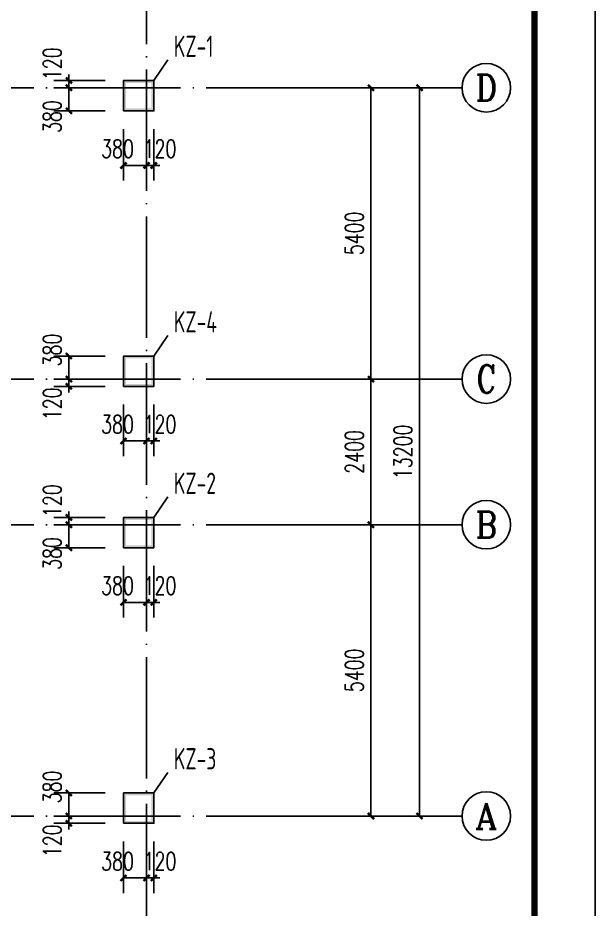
# Model space of a CAD drawing. Extents: x -404739 to -342866, y 27484 to 252481.
# Drawn here: x -353268 to -343750, y 131590 to 146278 of the extents above; entities that cross this region are included whole.
import ezdxf
from ezdxf.enums import TextEntityAlignment as Align

# ---------------------------------------------------------------- set-up
doc = ezdxf.new("R2010")
doc.units = 0
doc.header["$LTSCALE"] = 1000
doc.header["$MEASUREMENT"] = 0
doc.linetypes.add('DOTE', pattern=[2.42, 2, -0.2, 0.02, -0.2])
for name, color, linetype in [('AXIS', 3, 'Continuous'), ('AXIS_TEXT', 7, 'Continuous'), ('COLUMN', 7, 'Continuous'), ('DOTE', 1, 'DOTE'), ('PUB_DIM', 3, 'Continuous'), ('PUB_TITLE', 4, 'Continuous'), ('PUB_WALL', 9, 'Continuous'), ('梁集中标注', 2, 'Continuous')]:
    doc.layers.add(name, color=color, linetype=linetype)
doc.styles.add('_TCH_AXIS', font='COMPLEX', dxfattribs={"bigfont": 'GBCBIG'})
doc.styles.add('_TCH_DIM_T3', font='SIMPLEX', dxfattribs={"width": 0.705882, "bigfont": 'GBCBIG'})
doc.styles.add('COMPLEX', font='COMPLEX')
doc.styles.add('TSSD_REIN', font='tssdeng.shx', dxfattribs={"width": 0.7, "bigfont": 'tssdchn.shx'})
doc.dimstyles.new('_TCH_ARCH&&100', dxfattribs={"dimtxt": 297.5, "dimasz": 100, "dimexe": 250, "dimexo": 300, "dimgap": 126.25, "dimtad": 1, "dimdec": 0, "dimzin": 0, "dimdsep": 46, "dimtxsty": '_TCH_DIM_T3', "dimblk": 'ARCHTICK', "dimcen": 0.09, "dimclrt": 7, "dimazin": 2, "dimtfac": 1, "dimtdec": 0, "dimtix": 1, "dimtmove": 2, "dimatfit": 3, "dimfxl": 1, "dimtolj": 1, "dimtzin": 0, "dimarcsym": 0})

# ---------------------------------------------------------------- blocks, each defined once
blk = doc.blocks.new('_ArchTick')
at = {"color": 0, "linetype": 'ByBlock', "const_width": 0.4}
blk.add_lwpolyline([(-0.5, -0.5), (0.5, 0.5)], dxfattribs=at)
blk = doc.blocks.new('*D112')
at = {"layer": 'Defpoints', "color": 0, "transparency": 16777216}
for p in [(-351146, 133005), (-351026, 133005), (-351026, 132105)]:
    blk.add_point(p, dxfattribs=at)
at = {"layer": 'PUB_DIM', "color": 0, "lineweight": -2, "transparency": 16777216}
for p, q in [((-351146, 132705), (-351146, 131855)), ((-351026, 132705), (-351026, 131855)), ((-351146, 132105), (-351246, 132105)), ((-351146, 132105), (-351026, 132105)), ((-351026, 132105), (-350926, 132105))]:
    blk.add_line(p, q, dxfattribs=at)
at = {"layer": 'PUB_DIM', "color": 0, "lineweight": -2, "transparency": 16777216, "xscale": 100, "yscale": 100, "zscale": 100}
blk.add_blockref('_ArchTick', (-351146, 132105), dxfattribs=at)
at = {"layer": 'PUB_DIM', "color": 0, "lineweight": -2, "transparency": 16777216, "xscale": 100, "yscale": 100, "zscale": 100, "rotation": 180}
blk.add_blockref('_ArchTick', (-351026, 132105), dxfattribs=at)
at = {"layer": 'PUB_DIM', "color": 7, "transparency": 16777216, "insert": (-350924, 132380), "char_height": 297.5, "attachment_point": 5, "style": '_TCH_DIM_T3'}
blk.add_mtext('\\A1;120', dxfattribs=at)
blk = doc.blocks.new('*D113')
at = {"layer": 'Defpoints', "color": 0, "transparency": 16777216}
for p in [(-351526, 133005), (-351146, 133005), (-351146, 132105)]:
    blk.add_point(p, dxfattribs=at)
at = {"layer": 'PUB_DIM', "color": 0, "lineweight": -2, "transparency": 16777216}
for p, q in [((-351526, 132705), (-351526, 131855)), ((-351146, 132705), (-351146, 131855)), ((-351526, 132105), (-351146, 132105))]:
    blk.add_line(p, q, dxfattribs=at)
at = {"layer": 'PUB_DIM', "color": 0, "lineweight": -2, "transparency": 16777216, "xscale": 100, "yscale": 100, "zscale": 100, "rotation": 180}
blk.add_blockref('_ArchTick', (-351526, 132105), dxfattribs=at)
at = {"layer": 'PUB_DIM', "color": 0, "lineweight": -2, "transparency": 16777216, "xscale": 100, "yscale": 100, "zscale": 100}
blk.add_blockref('_ArchTick', (-351146, 132105), dxfattribs=at)
at = {"layer": 'PUB_DIM', "color": 7, "transparency": 16777216, "insert": (-351625, 132380), "char_height": 297.5, "attachment_point": 5, "style": '_TCH_DIM_T3'}
blk.add_mtext('\\A1;380', dxfattribs=at)
blk = doc.blocks.new('*D114')
at = {"layer": 'Defpoints', "color": 0, "transparency": 16777216}
for p in [(-351146, 137545), (-351026, 137545), (-351026, 136645)]:
    blk.add_point(p, dxfattribs=at)
at = {"layer": 'PUB_DIM', "color": 0, "lineweight": -2, "transparency": 16777216}
for p, q in [((-351146, 137245), (-351146, 136395)), ((-351026, 137245), (-351026, 136395)), ((-351146, 136645), (-351246, 136645)), ((-351146, 136645), (-351026, 136645)), ((-351026, 136645), (-350926, 136645))]:
    blk.add_line(p, q, dxfattribs=at)
at = {"layer": 'PUB_DIM', "color": 0, "lineweight": -2, "transparency": 16777216, "xscale": 100, "yscale": 100, "zscale": 100}
blk.add_blockref('_ArchTick', (-351146, 136645), dxfattribs=at)
at = {"layer": 'PUB_DIM', "color": 0, "lineweight": -2, "transparency": 16777216, "xscale": 100, "yscale": 100, "zscale": 100, "rotation": 180}
blk.add_blockref('_ArchTick', (-351026, 136645), dxfattribs=at)
at = {"layer": 'PUB_DIM', "color": 7, "transparency": 16777216, "insert": (-350924, 136920), "char_height": 297.5, "attachment_point": 5, "style": '_TCH_DIM_T3'}
blk.add_mtext('\\A1;120', dxfattribs=at)
blk = doc.blocks.new('*D115')
at = {"layer": 'Defpoints', "color": 0, "transparency": 16777216}
for p in [(-351526, 137545), (-351146, 137545), (-351146, 136645)]:
    blk.add_point(p, dxfattribs=at)
at = {"layer": 'PUB_DIM', "color": 0, "lineweight": -2, "transparency": 16777216}
for p, q in [((-351526, 137245), (-351526, 136395)), ((-351146, 137245), (-351146, 136395)), ((-351526, 136645), (-351146, 136645))]:
    blk.add_line(p, q, dxfattribs=at)
at = {"layer": 'PUB_DIM', "color": 0, "lineweight": -2, "transparency": 16777216, "xscale": 100, "yscale": 100, "zscale": 100, "rotation": 180}
blk.add_blockref('_ArchTick', (-351526, 136645), dxfattribs=at)
at = {"layer": 'PUB_DIM', "color": 0, "lineweight": -2, "transparency": 16777216, "xscale": 100, "yscale": 100, "zscale": 100}
blk.add_blockref('_ArchTick', (-351146, 136645), dxfattribs=at)
at = {"layer": 'PUB_DIM', "color": 7, "transparency": 16777216, "insert": (-351625, 136920), "char_height": 297.5, "attachment_point": 5, "style": '_TCH_DIM_T3'}
blk.add_mtext('\\A1;380', dxfattribs=at)
blk = doc.blocks.new('*D116')
at = {"layer": 'Defpoints', "color": 0, "transparency": 16777216}
for p in [(-351146, 140205), (-351026, 140205), (-351026, 139305)]:
    blk.add_point(p, dxfattribs=at)
at = {"layer": 'PUB_DIM', "color": 0, "lineweight": -2, "transparency": 16777216}
for p, q in [((-351146, 139905), (-351146, 139055)), ((-351026, 139905), (-351026, 139055)), ((-351146, 139305), (-351246, 139305)), ((-351146, 139305), (-351026, 139305)), ((-351026, 139305), (-350926, 139305))]:
    blk.add_line(p, q, dxfattribs=at)
at = {"layer": 'PUB_DIM', "color": 0, "lineweight": -2, "transparency": 16777216, "xscale": 100, "yscale": 100, "zscale": 100}
blk.add_blockref('_ArchTick', (-351146, 139305), dxfattribs=at)
at = {"layer": 'PUB_DIM', "color": 0, "lineweight": -2, "transparency": 16777216, "xscale": 100, "yscale": 100, "zscale": 100, "rotation": 180}
blk.add_blockref('_ArchTick', (-351026, 139305), dxfattribs=at)
at = {"layer": 'PUB_DIM', "color": 7, "transparency": 16777216, "insert": (-350924, 139580), "char_height": 297.5, "attachment_point": 5, "style": '_TCH_DIM_T3'}
blk.add_mtext('\\A1;120', dxfattribs=at)
blk = doc.blocks.new('*D117')
at = {"layer": 'Defpoints', "color": 0, "transparency": 16777216}
for p in [(-351526, 140205), (-351146, 140205), (-351146, 139305)]:
    blk.add_point(p, dxfattribs=at)
at = {"layer": 'PUB_DIM', "color": 0, "lineweight": -2, "transparency": 16777216}
for p, q in [((-351526, 139905), (-351526, 139055)), ((-351146, 139905), (-351146, 139055)), ((-351526, 139305), (-351146, 139305))]:
    blk.add_line(p, q, dxfattribs=at)
at = {"layer": 'PUB_DIM', "color": 0, "lineweight": -2, "transparency": 16777216, "xscale": 100, "yscale": 100, "zscale": 100, "rotation": 180}
blk.add_blockref('_ArchTick', (-351526, 139305), dxfattribs=at)
at = {"layer": 'PUB_DIM', "color": 0, "lineweight": -2, "transparency": 16777216, "xscale": 100, "yscale": 100, "zscale": 100}
blk.add_blockref('_ArchTick', (-351146, 139305), dxfattribs=at)
at = {"layer": 'PUB_DIM', "color": 7, "transparency": 16777216, "insert": (-351625, 139580), "char_height": 297.5, "attachment_point": 5, "style": '_TCH_DIM_T3'}
blk.add_mtext('\\A1;380', dxfattribs=at)
blk = doc.blocks.new('*D118')
at = {"layer": 'Defpoints', "color": 0, "transparency": 16777216}
for p in [(-351146, 144745), (-351026, 144745), (-351026, 143845)]:
    blk.add_point(p, dxfattribs=at)
at = {"layer": 'PUB_DIM', "color": 0, "lineweight": -2, "transparency": 16777216}
for p, q in [((-351146, 144445), (-351146, 143595)), ((-351026, 144445), (-351026, 143595)), ((-351146, 143845), (-351246, 143845)), ((-351146, 143845), (-351026, 143845)), ((-351026, 143845), (-350926, 143845))]:
    blk.add_line(p, q, dxfattribs=at)
at = {"layer": 'PUB_DIM', "color": 0, "lineweight": -2, "transparency": 16777216, "xscale": 100, "yscale": 100, "zscale": 100}
blk.add_blockref('_ArchTick', (-351146, 143845), dxfattribs=at)
at = {"layer": 'PUB_DIM', "color": 0, "lineweight": -2, "transparency": 16777216, "xscale": 100, "yscale": 100, "zscale": 100, "rotation": 180}
blk.add_blockref('_ArchTick', (-351026, 143845), dxfattribs=at)
at = {"layer": 'PUB_DIM', "color": 7, "transparency": 16777216, "insert": (-350924, 144120), "char_height": 297.5, "attachment_point": 5, "style": '_TCH_DIM_T3'}
blk.add_mtext('\\A1;120', dxfattribs=at)
blk = doc.blocks.new('*D119')
at = {"layer": 'Defpoints', "color": 0, "transparency": 16777216}
for p in [(-351526, 144745), (-351146, 144745), (-351146, 143845)]:
    blk.add_point(p, dxfattribs=at)
at = {"layer": 'PUB_DIM', "color": 0, "lineweight": -2, "transparency": 16777216}
for p, q in [((-351526, 144445), (-351526, 143595)), ((-351146, 144445), (-351146, 143595)), ((-351526, 143845), (-351146, 143845))]:
    blk.add_line(p, q, dxfattribs=at)
at = {"layer": 'PUB_DIM', "color": 0, "lineweight": -2, "transparency": 16777216, "xscale": 100, "yscale": 100, "zscale": 100, "rotation": 180}
blk.add_blockref('_ArchTick', (-351526, 143845), dxfattribs=at)
at = {"layer": 'PUB_DIM', "color": 0, "lineweight": -2, "transparency": 16777216, "xscale": 100, "yscale": 100, "zscale": 100}
blk.add_blockref('_ArchTick', (-351146, 143845), dxfattribs=at)
at = {"layer": 'PUB_DIM', "color": 7, "transparency": 16777216, "insert": (-351625, 144120), "char_height": 297.5, "attachment_point": 5, "style": '_TCH_DIM_T3'}
blk.add_mtext('\\A1;380', dxfattribs=at)
blk = doc.blocks.new('*D120')
at = {"layer": 'Defpoints', "color": 0, "transparency": 16777216}
for p in [(-352426, 133505), (-351526, 133505), (-351526, 133125)]:
    blk.add_point(p, dxfattribs=at)
at = {"layer": 'PUB_DIM', "color": 0, "lineweight": -2, "transparency": 16777216}
for p, q in [((-351826, 133505), (-352676, 133505)), ((-352426, 133125), (-352426, 133505)), ((-351826, 133125), (-352676, 133125))]:
    blk.add_line(p, q, dxfattribs=at)
at = {"layer": 'PUB_DIM', "color": 0, "lineweight": -2, "transparency": 16777216, "xscale": 100, "yscale": 100, "zscale": 100}
for p, rotation in [((-352426, 133505), 90), ((-352426, 133125), 270)]:
    blk.add_blockref('_ArchTick', p, dxfattribs=dict(at, rotation=rotation))
at = {"layer": 'PUB_DIM', "color": 7, "transparency": 16777216, "insert": (-352701, 133603), "char_height": 297.5, "attachment_point": 5, "rotation": 90, "style": '_TCH_DIM_T3'}
blk.add_mtext('\\A1;380', dxfattribs=at)
blk = doc.blocks.new('*D121')
at = {"layer": 'Defpoints', "color": 0, "transparency": 16777216}
for p in [(-352426, 133125), (-351526, 133125), (-351526, 133005)]:
    blk.add_point(p, dxfattribs=at)
at = {"layer": 'PUB_DIM', "color": 0, "lineweight": -2, "transparency": 16777216}
for p, q in [((-352426, 133125), (-352426, 133225)), ((-351826, 133125), (-352676, 133125)), ((-352426, 133005), (-352426, 133125)), ((-351826, 133005), (-352676, 133005)), ((-352426, 133005), (-352426, 132905))]:
    blk.add_line(p, q, dxfattribs=at)
at = {"layer": 'PUB_DIM', "color": 0, "lineweight": -2, "transparency": 16777216, "xscale": 100, "yscale": 100, "zscale": 100}
for p, rotation in [((-352426, 133125), 270), ((-352426, 133005), 90)]:
    blk.add_blockref('_ArchTick', p, dxfattribs=dict(at, rotation=rotation))
at = {"layer": 'PUB_DIM', "color": 7, "transparency": 16777216, "insert": (-352701, 132717), "char_height": 297.5, "attachment_point": 5, "rotation": 90, "style": '_TCH_DIM_T3'}
blk.add_mtext('\\A1;120', dxfattribs=at)
blk = doc.blocks.new('*D122')
at = {"layer": 'Defpoints', "color": 0, "transparency": 16777216}
for p in [(-352426, 140705), (-351526, 140705), (-351526, 140325)]:
    blk.add_point(p, dxfattribs=at)
at = {"layer": 'PUB_DIM', "color": 0, "lineweight": -2, "transparency": 16777216}
for p, q in [((-351826, 140705), (-352676, 140705)), ((-352426, 140325), (-352426, 140705)), ((-351826, 140325), (-352676, 140325))]:
    blk.add_line(p, q, dxfattribs=at)
at = {"layer": 'PUB_DIM', "color": 0, "lineweight": -2, "transparency": 16777216, "xscale": 100, "yscale": 100, "zscale": 100}
for p, rotation in [((-352426, 140705), 90), ((-352426, 140325), 270)]:
    blk.add_blockref('_ArchTick', p, dxfattribs=dict(at, rotation=rotation))
at = {"layer": 'PUB_DIM', "color": 7, "transparency": 16777216, "insert": (-352701, 140803), "char_height": 297.5, "attachment_point": 5, "rotation": 90, "style": '_TCH_DIM_T3'}
blk.add_mtext('\\A1;380', dxfattribs=at)
blk = doc.blocks.new('*D123')
at = {"layer": 'Defpoints', "color": 0, "transparency": 16777216}
for p in [(-352426, 140325), (-351526, 140325), (-351526, 140205)]:
    blk.add_point(p, dxfattribs=at)
at = {"layer": 'PUB_DIM', "color": 0, "lineweight": -2, "transparency": 16777216}
for p, q in [((-352426, 140325), (-352426, 140425)), ((-351826, 140325), (-352676, 140325)), ((-352426, 140205), (-352426, 140325)), ((-351826, 140205), (-352676, 140205)), ((-352426, 140205), (-352426, 140105))]:
    blk.add_line(p, q, dxfattribs=at)
at = {"layer": 'PUB_DIM', "color": 0, "lineweight": -2, "transparency": 16777216, "xscale": 100, "yscale": 100, "zscale": 100}
for p, rotation in [((-352426, 140325), 270), ((-352426, 140205), 90)]:
    blk.add_blockref('_ArchTick', p, dxfattribs=dict(at, rotation=rotation))
at = {"layer": 'PUB_DIM', "color": 7, "transparency": 16777216, "insert": (-352701, 139917), "char_height": 297.5, "attachment_point": 5, "rotation": 90, "style": '_TCH_DIM_T3'}
blk.add_mtext('\\A1;120', dxfattribs=at)
blk = doc.blocks.new('*D124')
at = {"layer": 'Defpoints', "color": 0, "transparency": 16777216}
for p in [(-352426, 138045), (-351526, 138045), (-351526, 137925)]:
    blk.add_point(p, dxfattribs=at)
at = {"layer": 'PUB_DIM', "color": 0, "lineweight": -2, "transparency": 16777216}
for p, q in [((-352426, 138045), (-352426, 138145)), ((-351826, 138045), (-352676, 138045)), ((-351826, 137925), (-352676, 137925)), ((-352426, 137925), (-352426, 138045)), ((-352426, 137925), (-352426, 137825))]:
    blk.add_line(p, q, dxfattribs=at)
at = {"layer": 'PUB_DIM', "color": 0, "lineweight": -2, "transparency": 16777216, "xscale": 100, "yscale": 100, "zscale": 100}
for p, rotation in [((-352426, 138045), 270), ((-352426, 137925), 90)]:
    blk.add_blockref('_ArchTick', p, dxfattribs=dict(at, rotation=rotation))
at = {"layer": 'PUB_DIM', "color": 7, "transparency": 16777216, "insert": (-352701, 138321), "char_height": 297.5, "attachment_point": 5, "rotation": 90, "style": '_TCH_DIM_T3'}
blk.add_mtext('\\A1;120', dxfattribs=at)
blk = doc.blocks.new('*D125')
at = {"layer": 'Defpoints', "color": 0, "transparency": 16777216}
for p in [(-352426, 137925), (-351526, 137925), (-351526, 137545)]:
    blk.add_point(p, dxfattribs=at)
at = {"layer": 'PUB_DIM', "color": 0, "lineweight": -2, "transparency": 16777216}
for p, q in [((-351826, 137925), (-352676, 137925)), ((-352426, 137545), (-352426, 137925)), ((-351826, 137545), (-352676, 137545))]:
    blk.add_line(p, q, dxfattribs=at)
at = {"layer": 'PUB_DIM', "color": 0, "lineweight": -2, "transparency": 16777216, "xscale": 100, "yscale": 100, "zscale": 100}
for p, rotation in [((-352426, 137925), 90), ((-352426, 137545), 270)]:
    blk.add_blockref('_ArchTick', p, dxfattribs=dict(at, rotation=rotation))
at = {"layer": 'PUB_DIM', "color": 7, "transparency": 16777216, "insert": (-352701, 137451), "char_height": 297.5, "attachment_point": 5, "rotation": 90, "style": '_TCH_DIM_T3'}
blk.add_mtext('\\A1;380', dxfattribs=at)
blk = doc.blocks.new('*D126')
at = {"layer": 'Defpoints', "color": 0, "transparency": 16777216}
for p in [(-352426, 145245), (-351526, 145245), (-351526, 145125)]:
    blk.add_point(p, dxfattribs=at)
at = {"layer": 'PUB_DIM', "color": 0, "lineweight": -2, "transparency": 16777216}
for p, q in [((-352426, 145245), (-352426, 145345)), ((-351826, 145245), (-352676, 145245)), ((-351826, 145125), (-352676, 145125)), ((-352426, 145125), (-352426, 145245)), ((-352426, 145125), (-352426, 145025))]:
    blk.add_line(p, q, dxfattribs=at)
at = {"layer": 'PUB_DIM', "color": 0, "lineweight": -2, "transparency": 16777216, "xscale": 100, "yscale": 100, "zscale": 100}
for p, rotation in [((-352426, 145245), 270), ((-352426, 145125), 90)]:
    blk.add_blockref('_ArchTick', p, dxfattribs=dict(at, rotation=rotation))
at = {"layer": 'PUB_DIM', "color": 7, "transparency": 16777216, "insert": (-352701, 145521), "char_height": 297.5, "attachment_point": 5, "rotation": 90, "style": '_TCH_DIM_T3'}
blk.add_mtext('\\A1;120', dxfattribs=at)
blk = doc.blocks.new('*D127')
at = {"layer": 'Defpoints', "color": 0, "transparency": 16777216}
for p in [(-352426, 145125), (-351526, 145125), (-351526, 144745)]:
    blk.add_point(p, dxfattribs=at)
at = {"layer": 'PUB_DIM', "color": 0, "lineweight": -2, "transparency": 16777216}
for p, q in [((-351826, 145125), (-352676, 145125)), ((-352426, 144745), (-352426, 145125)), ((-351826, 144745), (-352676, 144745))]:
    blk.add_line(p, q, dxfattribs=at)
at = {"layer": 'PUB_DIM', "color": 0, "lineweight": -2, "transparency": 16777216, "xscale": 100, "yscale": 100, "zscale": 100}
for p, rotation in [((-352426, 145125), 90), ((-352426, 144745), 270)]:
    blk.add_blockref('_ArchTick', p, dxfattribs=dict(at, rotation=rotation))
at = {"layer": 'PUB_DIM', "color": 7, "transparency": 16777216, "insert": (-352701, 144651), "char_height": 297.5, "attachment_point": 5, "rotation": 90, "style": '_TCH_DIM_T3'}
blk.add_mtext('\\A1;380', dxfattribs=at)
blk = doc.blocks.new('*D238')
at = {"layer": 'AXIS', "color": 0, "lineweight": -2, "transparency": 16777216}
for p, q in [((-349046, 137925), (-347196, 137925)), ((-347446, 133125), (-347446, 137925)), ((-349046, 133125), (-347196, 133125))]:
    blk.add_line(p, q, dxfattribs=at)
at = {"layer": 'Defpoints', "color": 0, "transparency": 16777216}
for p in [(-349346, 137925), (-347446, 137925), (-349346, 133125)]:
    blk.add_point(p, dxfattribs=at)
at = {"layer": 'AXIS', "color": 0, "lineweight": -2, "transparency": 16777216, "xscale": 100, "yscale": 100, "zscale": 100}
for p, rotation in [((-347446, 137925), 90), ((-347446, 133125), 270)]:
    blk.add_blockref('_ArchTick', p, dxfattribs=dict(at, rotation=rotation))
at = {"layer": 'AXIS', "color": 7, "transparency": 16777216, "insert": (-347721, 135525), "char_height": 297.5, "attachment_point": 5, "rotation": 90, "style": '_TCH_DIM_T3'}
blk.add_mtext('\\A1;5400', dxfattribs=at)
blk = doc.blocks.new('*D239')
at = {"layer": 'AXIS', "color": 0, "lineweight": -2, "transparency": 16777216}
for p, q in [((-349046, 140325), (-347196, 140325)), ((-347446, 137925), (-347446, 140325)), ((-349046, 137925), (-347196, 137925))]:
    blk.add_line(p, q, dxfattribs=at)
at = {"layer": 'Defpoints', "color": 0, "transparency": 16777216}
for p in [(-349346, 140325), (-347446, 140325), (-349346, 137925)]:
    blk.add_point(p, dxfattribs=at)
at = {"layer": 'AXIS', "color": 0, "lineweight": -2, "transparency": 16777216, "xscale": 100, "yscale": 100, "zscale": 100}
for p, rotation in [((-347446, 140325), 90), ((-347446, 137925), 270)]:
    blk.add_blockref('_ArchTick', p, dxfattribs=dict(at, rotation=rotation))
at = {"layer": 'AXIS', "color": 7, "transparency": 16777216, "insert": (-347721, 139125), "char_height": 297.5, "attachment_point": 5, "rotation": 90, "style": '_TCH_DIM_T3'}
blk.add_mtext('\\A1;2400', dxfattribs=at)
blk = doc.blocks.new('*D240')
at = {"layer": 'AXIS', "color": 0, "lineweight": -2, "transparency": 16777216}
for p, q in [((-349046, 145125), (-347196, 145125)), ((-347446, 140325), (-347446, 145125)), ((-349046, 140325), (-347196, 140325))]:
    blk.add_line(p, q, dxfattribs=at)
at = {"layer": 'Defpoints', "color": 0, "transparency": 16777216}
for p in [(-349346, 145125), (-347446, 145125), (-349346, 140325)]:
    blk.add_point(p, dxfattribs=at)
at = {"layer": 'AXIS', "color": 0, "lineweight": -2, "transparency": 16777216, "xscale": 100, "yscale": 100, "zscale": 100}
for p, rotation in [((-347446, 145125), 90), ((-347446, 140325), 270)]:
    blk.add_blockref('_ArchTick', p, dxfattribs=dict(at, rotation=rotation))
at = {"layer": 'AXIS', "color": 7, "transparency": 16777216, "insert": (-347721, 142725), "char_height": 297.5, "attachment_point": 5, "rotation": 90, "style": '_TCH_DIM_T3'}
blk.add_mtext('\\A1;5400', dxfattribs=at)
blk = doc.blocks.new('*D241')
at = {"layer": 'AXIS', "color": 0, "lineweight": -2, "transparency": 16777216}
for p, q in [((-349046, 145125), (-346396, 145125)), ((-346646, 133125), (-346646, 145125)), ((-349046, 133125), (-346396, 133125))]:
    blk.add_line(p, q, dxfattribs=at)
at = {"layer": 'Defpoints', "color": 0, "transparency": 16777216}
for p in [(-349346, 145125), (-346646, 145125), (-349346, 133125)]:
    blk.add_point(p, dxfattribs=at)
at = {"layer": 'AXIS', "color": 0, "lineweight": -2, "transparency": 16777216, "xscale": 100, "yscale": 100, "zscale": 100}
for p, rotation in [((-346646, 145125), 90), ((-346646, 133125), 270)]:
    blk.add_blockref('_ArchTick', p, dxfattribs=dict(at, rotation=rotation))
at = {"layer": 'AXIS', "color": 7, "transparency": 16777216, "insert": (-346921, 139125), "char_height": 297.5, "attachment_point": 5, "rotation": 90, "style": '_TCH_DIM_T3'}
blk.add_mtext('\\A1;13200', dxfattribs=at)
blk = doc.blocks.new('_AXISO')
blk.add_circle((0, 0), 0.5)
at = {"layer": 'AXIS_TEXT', "style": 'COMPLEX', "width": 1.041667}
blk.add_attdef('A', text='', height=0.56, dxfattribs=at).set_placement((-0.25, -0.28), (0.25, -0.28), align=Align.FIT)
blk = doc.blocks.new('_FZHK')
blk.add_lwpolyline([(-0.5, -0.5), (0.5, -0.5), (0.5, 0.5), (-0.5, 0.5)], close=True)

msp = doc.modelspace()

# ---------------------------------------------------------------- hatches: boundary and pattern name
at = {"layer": 'PUB_WALL'}
for points in [[(-351025.7, 145245), (-351525.7, 145245), (-351485.7, 145205), (-351065.7, 145205)], [(-351525.7, 145245), (-351525.7, 144745), (-351485.7, 144785), (-351485.7, 145205)], [(-351025.7, 144745), (-351025.7, 145245), (-351065.7, 145205), (-351065.7, 144785)], [(-351525.7, 144745), (-351025.7, 144745), (-351065.7, 144785), (-351485.7, 144785)], [(-351025.7, 140705), (-351525.7, 140705), (-351485.7, 140665), (-351065.7, 140665)], [(-351525.7, 140705), (-351525.7, 140205), (-351485.7, 140245), (-351485.7, 140665)], [(-351025.7, 140205), (-351025.7, 140705), (-351065.7, 140665), (-351065.7, 140245)], [(-351525.7, 140205), (-351025.7, 140205), (-351065.7, 140245), (-351485.7, 140245)], [(-351025.7, 138045), (-351525.7, 138045), (-351485.7, 138005), (-351065.7, 138005)], [(-351525.7, 138045), (-351525.7, 137545), (-351485.7, 137585), (-351485.7, 138005)], [(-351025.7, 137545), (-351025.7, 138045), (-351065.7, 138005), (-351065.7, 137585)], [(-351525.7, 137545), (-351025.7, 137545), (-351065.7, 137585), (-351485.7, 137585)], [(-351025.7, 133505), (-351525.7, 133505), (-351485.7, 133465), (-351065.7, 133465)], [(-351525.7, 133505), (-351525.7, 133005), (-351485.7, 133045), (-351485.7, 133465)], [(-351025.7, 133005), (-351025.7, 133505), (-351065.7, 133465), (-351065.7, 133045)], [(-351525.7, 133005), (-351025.7, 133005), (-351065.7, 133045), (-351485.7, 133045)]]:
    msp.add_hatch(color=256, dxfattribs=at).paths.add_polyline_path(points)

# ---------------------------------------------------------------- linework, layer by layer
at = {"layer": 'AXIS'}
for p, q in [((-349345.7, 145125), (-345945.7, 145125)), ((-349345.7, 140325), (-345945.7, 140325)), ((-349345.7, 137925), (-345945.7, 137925)), ((-349345.7, 133125), (-345945.7, 133125))]:
    msp.add_line(p, q, dxfattribs=at)
at = {"layer": 'DOTE', "linetype": 'DOTE'}
for p, q in [((-351145.7, 131325), (-351145.7, 146925)), ((-396145.7, 145125), (-349345.7, 145125)), ((-396145.7, 140325), (-349345.7, 140325)), ((-396145.7, 137925), (-349345.7, 137925)), ((-396145.7, 133125), (-349345.7, 133125))]:
    msp.add_line(p, q, dxfattribs=at)
at = {"layer": 'PUB_TITLE'}
msp.add_lwpolyline([(-403150.2, 118570.9), (-343750.2, 118570.9), (-343750.2, 160570.9), (-403150.2, 160570.9)], close=True, dxfattribs=at)
at = {"layer": 'PUB_TITLE', "const_width": 100}
msp.add_lwpolyline([(-400650.2, 119570.9), (-344750.2, 119570.9), (-344750.2, 159570.9), (-400650.2, 159570.9)], close=True, dxfattribs=at)
at = {"layer": '梁集中标注'}
for p, q in [((-351025.7, 145245), (-350793.1, 145582.8)), ((-351025.7, 140705), (-350793.1, 141042.8)), ((-351025.7, 138045), (-350793.1, 138382.8)), ((-351025.7, 133505), (-350793.1, 133842.8))]:
    msp.add_line(p, q, dxfattribs=at)

# ---------------------------------------------------------------- block references
at = {"layer": 'AXIS'}
ref = msp.add_blockref('_AXISO', (-345545.7, 145125), dxfattribs=dict(at, xscale=800, yscale=800, zscale=800))
ref.add_attrib('A', 'D', dxfattribs={"layer": 'AXIS_TEXT', "height": 435.3, "style": '_TCH_AXIS'}).set_placement((-345721.8, 144907.4), (-345369.5, 144907.4), align=Align.FIT)
ref = msp.add_blockref('_AXISO', (-345545.7, 140325), dxfattribs=dict(at, xscale=800, yscale=800, zscale=800))
ref.add_attrib('A', 'C', dxfattribs={"layer": 'AXIS_TEXT', "height": 455.7, "style": '_TCH_AXIS'}).set_placement((-345708.4, 140097.2), (-345382.9, 140097.2), align=Align.FIT)
ref = msp.add_blockref('_AXISO', (-345545.7, 137925), dxfattribs=dict(at, xscale=800, yscale=800, zscale=800))
ref.add_attrib('A', 'B', dxfattribs={"layer": 'AXIS_TEXT', "height": 435.3, "style": '_TCH_AXIS'}).set_placement((-345721.8, 137707.4), (-345369.5, 137707.4), align=Align.FIT)
ref = msp.add_blockref('_AXISO', (-345545.7, 133125), dxfattribs=dict(at, xscale=800, yscale=800, zscale=800))
ref.add_attrib('A', 'A', dxfattribs={"layer": 'AXIS_TEXT', "height": 425.2, "style": '_TCH_AXIS'}).set_placement((-345727.9, 132912.4), (-345363.5, 132912.4), align=Align.FIT)
at = {"layer": 'COLUMN', "xscale": 500, "yscale": 500, "zscale": 500}
for p in [(-351275.7, 144995), (-351275.7, 140455), (-351275.7, 137795), (-351275.7, 133255)]:
    msp.add_blockref('_FZHK', p, dxfattribs=at)

# ---------------------------------------------------------------- texts
at = {"layer": '梁集中标注', "style": 'TSSD_REIN', "width": 0.7}
for s, p in [('KZ-1', (-350697.9, 145633.3)), ('KZ-4', (-350697.9, 141093.3)), ('KZ-2', (-350697.9, 138433.3)), ('KZ-3', (-350697.9, 133893.3))]:
    msp.add_text(s, height=350, dxfattribs=at).set_placement(p)

# ---------------------------------------------------------------- dimensions: what is measured, and where the dimension line sits
at = {"layer": 'AXIS'}
for p1, p2, distance, text, picture, middle in [((-349345.7, 140325), (-349345.7, 145125), -1900, '5400', '*D240', (-347720.7, 142725)), ((-349345.7, 133125), (-349345.7, 145125), -2700, '13200', '*D241', (-346920.7, 139125)), ((-349345.7, 133125), (-349345.7, 137925), -1900, '5400', '*D238', (-347720.7, 135525))]:
    dim = msp.add_aligned_dim(p1=p1, p2=p2, distance=distance, text=text, dimstyle='_TCH_ARCH&&100', dxfattribs=at)
    dim.commit()
    dim.dimension.update_dxf_attribs({"geometry": picture, "text_midpoint": middle})
dim = msp.add_aligned_dim(p1=(-349345.7, 137925), p2=(-349345.7, 140325), distance=-1900, dimstyle='_TCH_ARCH&&100', dxfattribs=at)
dim.commit()
dim.dimension.update_dxf_attribs({"geometry": '*D239', "text_midpoint": (-347720.7, 139125)})
at = {"layer": 'PUB_DIM'}
for base, p1, p2, angle, picture, middle in [((-352425.7, 145245), (-351525.7, 145125), (-351525.7, 145245), 90, '*D126', (-352700.7, 145520.9)), ((-352425.7, 145125), (-351525.7, 144745), (-351525.7, 145125), 90, '*D127', (-352700.7, 144651)), ((-351145.7, 143845), (-351525.7, 144745), (-351145.7, 144745), 0, '*D119', (-351625.3, 144120)), ((-351025.7, 143845), (-351145.7, 144745), (-351025.7, 144745), 0, '*D118', (-350924.1, 144120)), ((-352425.7, 140705), (-351525.7, 140325), (-351525.7, 140705), 90, '*D122', (-352700.7, 140803.3)), ((-352425.7, 140325), (-351525.7, 140205), (-351525.7, 140325), 90, '*D123', (-352700.7, 139917.1)), ((-351145.7, 139305), (-351525.7, 140205), (-351145.7, 140205), 0, '*D117', (-351625.3, 139580)), ((-351025.7, 139305), (-351145.7, 140205), (-351025.7, 140205), 0, '*D116', (-350924.1, 139580)), ((-352425.7, 138045), (-351525.7, 137925), (-351525.7, 138045), 90, '*D124', (-352700.7, 138320.9)), ((-352425.7, 137925), (-351525.7, 137545), (-351525.7, 137925), 90, '*D125', (-352700.7, 137451)), ((-351145.7, 136645), (-351525.7, 137545), (-351145.7, 137545), 0, '*D115', (-351625.3, 136920)), ((-351025.7, 136645), (-351145.7, 137545), (-351025.7, 137545), 0, '*D114', (-350924.1, 136920)), ((-352425.7, 133505), (-351525.7, 133125), (-351525.7, 133505), 90, '*D120', (-352700.7, 133603.3)), ((-352425.7, 133125), (-351525.7, 133005), (-351525.7, 133125), 90, '*D121', (-352700.7, 132717.1)), ((-351145.7, 132105), (-351525.7, 133005), (-351145.7, 133005), 0, '*D113', (-351625.3, 132380)), ((-351025.7, 132105), (-351145.7, 133005), (-351025.7, 133005), 0, '*D112', (-350924.1, 132380))]:
    dim = msp.add_linear_dim(base=base, p1=p1, p2=p2, angle=angle, dimstyle='_TCH_ARCH&&100', dxfattribs=at)
    dim.commit()
    dim.dimension.update_dxf_attribs({"geometry": picture, "text_midpoint": middle, "dimtype": 161})

doc.saveas('drawing.dxf')
